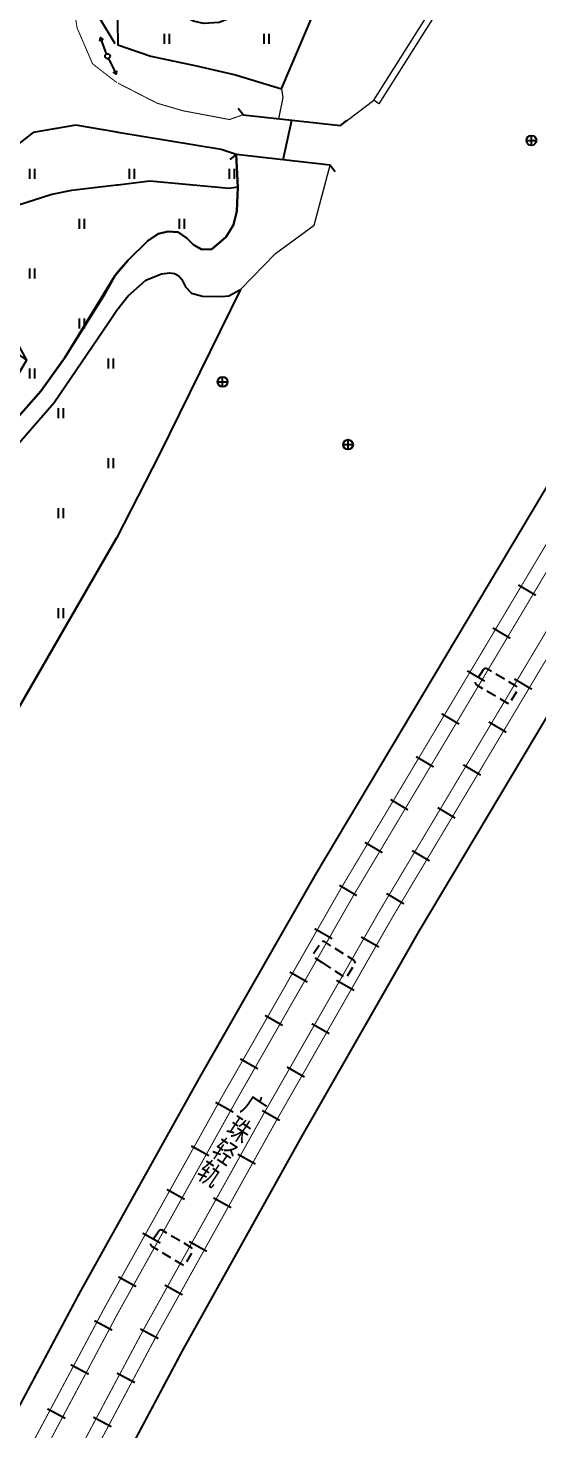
# Model space of a CAD drawing. Extents: x 396500 to 398250, y 1005980 to 1008200.
# Drawn here: x 396991.1 to 397042.1, y 1006753.2 to 1006893.6 of the extents above; entities that cross this region are included whole.
import ezdxf

# ---------------------------------------------------------------- set-up
doc = ezdxf.new("R2010")
doc.units = 0
doc.header["$LTSCALE"] = 0.5
for name, pattern in [('X2', [10, 8, -2]), ('X3', [5, 4, -1]), ('X5', [3, 2, -1])]:
    doc.linetypes.add(name, pattern=pattern)
doc.layers.get('0').update_dxf_attribs({"linetype": 'CONTINUOUS'})
doc.layers.add('ASSIST', color=7, linetype='CONTINUOUS', plot=False)
for name, color, linetype in [('DLSS', 4, 'CONTINUOUS'), ('DMTZ', 3, 'CONTINUOUS'), ('GXYZ', 2, 'CONTINUOUS'), ('SXSS', 5, 'CONTINUOUS'), ('ZBTZ', 3, 'CONTINUOUS'), ('用地红线', 1, 'CONTINUOUS')]:
    doc.layers.add(name, color=color, linetype=linetype)
doc.styles.add('正等线体', font='simhei.ttf')
doc.linetypes.add('10421', pattern='A,2,[150,AAA.SHX,S=1,R=0,X=0,Y=1],1e-11', length=2)
doc.linetypes.add('10422', pattern='A,2,[150,AAA.SHX,S=1,R=0,X=0,Y=1],2,[177,AAA.SHX,S=1,R=0,X=0,Y=0.8],1e-09', length=4)
doc.linetypes.add('833', pattern='A,2,[150,AAA.SHX,S=0.8,R=0,X=0,Y=0.8],2,[150,AAA.SHX,S=2,R=0,X=0,Y=2],1e-11', length=4)

# ---------------------------------------------------------------- blocks, each defined once
blk = doc.blocks.new('gc170')
at = {"linetype": 'Continuous'}
blk.add_circle((0, 0), 0.5, dxfattribs=at)
blk = doc.blocks.new('gc013b')
at = {"linetype": 'Continuous'}
blk.add_line((0.5, 0), (4, 0), dxfattribs=at)
at = {"linetype": 'Continuous', "flags": 128}
blk.add_lwpolyline([(3.39, 0.35), (4, 0), (3.39, -0.35)], dxfattribs=at)
blk = doc.blocks.new('gc121')
for p, q in [((-0.5, -1), (-0.5, 1)), ((0.5, -1), (0.5, 1))]:
    blk.add_line(p, q)
blk = doc.blocks.new('gc043')
for p, q in [((-1, 0), (1, 0)), ((0, -1), (0, 1))]:
    blk.add_line(p, q)
blk.add_circle((0, 0), 1)

msp = doc.modelspace()

# ---------------------------------------------------------------- linework, layer by layer
at = {"layer": 'ASSIST', "linetype": 'Continuous', "flags": 128}
for points in [[(397000, 1006883.14), (396995.9, 1006883.84), (396994.73, 1006883.64), (396991.63, 1006883.11), (396989.04, 1006881.12), (396981.52, 1006869.78), (396990.37, 1006860.71), (396990.94, 1006860.31), (396984.31, 1006848.98), (396986.28, 1006850.54), (396988.51, 1006852.91), (396989.69, 1006854.16), (396992.37, 1006857.2), (396994.77, 1006860.52), (396999.78, 1006868.75), (397000, 1006869)], [(397000, 1006869), (397001.14, 1006870.32), (397003.1, 1006872.26), (397004.14, 1006872.96), (397005.09, 1006873.19), (397006.14, 1006873.14), (397006.99, 1006872.54), (397007.65, 1006871.86), (397008.51, 1006871.4), (397009.49, 1006871.42), (397010.95, 1006872.68), (397011.66, 1006873.87), (397012, 1006875.24), (397012.09, 1006877.64), (397011.93, 1006880.9), (397010.43, 1006881.42), (397002.52, 1006882.72), (397000.1, 1006883.12), (397000, 1006883.14)], [(397000, 1006865.31), (397001.13, 1006866.77), (397002.9, 1006868.33), (397004.45, 1006868.95), (397005.28, 1006869.07), (397005.75, 1006869.01), (397006.2, 1006868.76), (397006.49, 1006868.41), (397006.87, 1006867.67), (397007.46, 1006867.02), (397008.56, 1006866.73), (397010.44, 1006866.69), (397011.19, 1006866.77), (397012.36, 1006867.38), (397004.23, 1006850.85), (397000, 1006842.57)], [(396971.57, 1006800), (396969.43, 1006801.1), (396969.78, 1006807.32), (396970.28, 1006812.51), (396970.85, 1006817.04), (396971.91, 1006823.03), (396972.71, 1006825.8), (396984.69, 1006846.73), (396985.67, 1006847.93), (396989.07, 1006850.73), (396993.73, 1006856.07), (396999.18, 1006864.13), (397000, 1006865.31)], [(397000, 1006842.57), (396975.74, 1006800.5), (396975.16, 1006800)]]:
    msp.add_lwpolyline(points, dxfattribs=at)
at = {"layer": 'DLSS', "linetype": 'Continuous'}
for p, q in [((397012.63, 1006884.87), (397012.12, 1006885.5)), ((397012.63, 1006884.87), (397022.39, 1006883.82)), ((397016.63, 1006880.38), (397017.51, 1006884.35)), ((397022.39, 1006883.82), (397023.02, 1006884.33)), ((397011.93, 1006880.9), (397011.3, 1006880.41)), ((397021.34, 1006879.85), (397011.93, 1006880.9)), ((397021.34, 1006879.85), (397021.84, 1006879.22))]:
    msp.add_line(p, q, dxfattribs=at)
at = {"layer": 'DLSS', "linetype": 'Continuous', "const_width": 0.2, "elevation": -27.35, "flags": 128}
for points in [[(397145.07, 1007000), (397142.24, 1006996.07), (397122.82, 1006969.43), (397104.02, 1006942.38), (397084.53, 1006913.36), (397067.91, 1006887.66), (397045.23, 1006851.35), (397019.98, 1006808.99), (397014.84, 1006800)], [(397028.44, 1006800), (397030.17, 1006803.04), (397055.31, 1006845.2), (397077.87, 1006881.33), (397094.38, 1006906.86), (397113.76, 1006935.72), (397132.44, 1006962.59), (397151.8, 1006989.14), (397159.62, 1007000)], [(397014.84, 1006800), (397008.18, 1006788.33), (397000, 1006773.64)], [(397000, 1006748.81), (397006.63, 1006761.28), (397018.46, 1006782.53), (397028.44, 1006800)], [(397000, 1006773.64), (396996.26, 1006766.92), (396973.11, 1006723.4), (396950.96, 1006679.26), (396914.81, 1006600.01), (396914.8, 1006600)]]:
    msp.add_lwpolyline(points, dxfattribs=at)
at = {"layer": 'DLSS', "color": 7, "linetype": 'X2', "const_width": 0.1, "elevation": -27.35, "flags": 128}
for points in [[(397148.65, 1007000), (397144.59, 1006994.37), (397125.18, 1006967.75), (397106.41, 1006940.74), (397086.95, 1006911.76), (397070.36, 1006886.1), (397047.71, 1006849.84), (397022.48, 1006807.53), (397018.18, 1006800)], [(397024.98, 1006800), (397027.58, 1006804.55), (397052.75, 1006846.76), (397075.34, 1006882.93), (397091.88, 1006908.51), (397111.29, 1006937.41), (397129.99, 1006964.33), (397149.37, 1006990.9), (397155.92, 1007000)], [(397018.18, 1006800), (397010.7, 1006786.9), (397000, 1006767.68)], [(397000, 1006755.2), (397004, 1006762.71), (397015.85, 1006784), (397024.98, 1006800)], [(397000, 1006767.68), (396998.81, 1006765.54), (396975.69, 1006722.07), (396953.57, 1006678.01), (396917.99, 1006600)], [(396924.48, 1006600), (396925.04, 1006601.24), (396958.9, 1006675.46), (396980.94, 1006719.36), (397000, 1006755.2)]]:
    msp.add_lwpolyline(points, dxfattribs=at)
at = {"layer": 'DLSS', "linetype": 'X2', "const_width": 0.1, "elevation": -27.35, "flags": 128}
for points in [[(397150.41, 1007000), (397145.75, 1006993.52), (397126.35, 1006966.92), (397107.6, 1006939.93), (397088.15, 1006910.97), (397071.57, 1006885.33), (397048.93, 1006849.09), (397023.72, 1006806.8), (397019.84, 1006800)], [(397023.33, 1006800), (397026.34, 1006805.27), (397051.52, 1006847.51), (397074.13, 1006883.7), (397090.68, 1006909.3), (397110.1, 1006938.22), (397128.82, 1006965.16), (397148.21, 1006991.74), (397154.16, 1007000)], [(397019.84, 1006800), (397011.95, 1006786.2), (397000.07, 1006764.85), (397000, 1006764.72)], [(397000, 1006758.26), (397002.74, 1006763.4), (397014.6, 1006784.71), (397023.33, 1006800)], [(397000, 1006764.72), (396976.97, 1006721.41), (396954.87, 1006677.39), (396919.57, 1006600)], [(396922.9, 1006600), (396923.74, 1006601.83), (396957.61, 1006676.08), (396979.66, 1006720.02), (397000, 1006758.26)]]:
    msp.add_lwpolyline(points, dxfattribs=at)
at = {"layer": 'DLSS', "linetype": 'Continuous', "flags": 128}
for points, const_width in [([(397000, 1006888.1), (396997.57, 1006889.98), (396996.02, 1006893.57), (396995.59, 1006896.29), (396995.84, 1006898.27), (396996.58, 1006900.27), (396997.72, 1006902.74), (397000, 1006905.31)], 0.1), ([(396959.21, 1006806.33), (396952.83, 1006806.35), (396950.31, 1006806.47), (396949.49, 1006806.91), (396949.59, 1006807.61), (396951.79, 1006814.44), (396956.25, 1006826.74), (396967.52, 1006846.78), (396977.58, 1006863.82), (396989.04, 1006881.12), (396991.63, 1006883.11), (396995.9, 1006883.84), (397000, 1006883.14)], 0.1), ([(397041.93, 1006836.77), (397040.18, 1006837.81)], 0.2), ([(397039.37, 1006832.47), (397037.62, 1006833.51)], 0.2), ([(397036.81, 1006828.18), (397035.06, 1006829.22)], 0.2), ([(397039.78, 1006828.4), (397041.53, 1006827.36)], 0.2), ([(397034.25, 1006823.88), (397032.5, 1006824.92)], 0.2), ([(397037.22, 1006824.1), (397038.97, 1006823.06)], 0.2), ([(397031.69, 1006819.59), (397029.94, 1006820.63)], 0.2), ([(397034.66, 1006819.81), (397036.41, 1006818.77)], 0.2), ([(397029.13, 1006815.29), (397027.38, 1006816.34)], 0.2), ([(397032.1, 1006815.52), (397033.85, 1006814.47)], 0.2), ([(397026.57, 1006811), (397024.82, 1006812.04)], 0.2), ([(397029.54, 1006811.22), (397031.29, 1006810.18)], 0.2), ([(397024.01, 1006806.7), (397022.26, 1006807.75)], 0.2), ([(397026.98, 1006806.93), (397028.73, 1006805.88)], 0.2), ([(397021.55, 1006802.39), (397019.78, 1006803.4)], 0.2), ([(397024.45, 1006802.57), (397026.22, 1006801.56)], 0.2), ([(397019.07, 1006798.05), (397017.3, 1006799.06)], 0.2), ([(397021.97, 1006798.23), (397023.74, 1006797.22)], 0.2), ([(397016.59, 1006793.71), (397014.82, 1006794.72)], 0.2), ([(397019.5, 1006793.89), (397021.26, 1006792.88)], 0.2), ([(397014.11, 1006789.36), (397012.34, 1006790.37)], 0.2), ([(397017.02, 1006789.55), (397018.78, 1006788.54)], 0.2), ([(397011.65, 1006785.03), (397009.87, 1006786.02)], 0.2), ([(397014.54, 1006785.2), (397016.3, 1006784.19)], 0.2), ([(397009.22, 1006780.66), (397007.44, 1006781.65)], 0.2), ([(397012.09, 1006780.82), (397013.87, 1006779.83)], 0.2), ([(397006.78, 1006776.3), (397005.01, 1006777.29)], 0.2), ([(397009.66, 1006776.45), (397011.44, 1006775.46)], 0.2), ([(397004.35, 1006771.93), (397002.57, 1006772.92)], 0.2), ([(397007.23, 1006772.08), (397009, 1006771.09)], 0.2), ([(397001.92, 1006767.56), (397000.14, 1006768.55)], 0.2), ([(397004.79, 1006767.72), (397006.57, 1006766.73)], 0.2), ([(396999.53, 1006763.2), (396997.74, 1006764.16)], 0.2), ([(397002.35, 1006763.32), (397004.15, 1006762.36)], 0.2), ([(396997.18, 1006758.79), (396995.39, 1006759.74)], 0.2), ([(397000, 1006758.9), (397001.8, 1006757.95)], 0.2), ([(396994.84, 1006754.37), (396993.04, 1006755.33)], 0.2), ([(396997.65, 1006754.49), (396999.45, 1006753.53)], 0.2)]:
    msp.add_lwpolyline(points, dxfattribs=dict(at, const_width=const_width))
at = {"layer": 'DLSS', "linetype": 'X3', "const_width": 0.1, "flags": 128}
msp.add_lwpolyline([(397012.6, 1006884.88), (397011.27, 1006884.41), (397006.6, 1006885.29), (397004.01, 1006886.05), (397000.1, 1006888.06)], dxfattribs=at)
at = {"layer": 'DLSS', "linetype": 'Continuous', "flags": 128}
msp.add_lwpolyline([(397000, 1006883.14, 0.1, 0.1, 0), (397000.1, 1006883.12, 0.1, 0.1, 0), (397003.74, 1006882.52, 0.1, 0.1, 0), (397010.43, 1006881.42, 0.1, 0.1, 0), (397011.93, 1006880.9, 0, 0, 0)], format="xyseb", dxfattribs=at)
at = {"layer": 'DLSS', "linetype": 'X5', "flags": 128}
for points, elevation in [([(397036.67, 1006829.33), (397035.87, 1006828.12, 0.393156), (397036.04, 1006827.79), (397039.1, 1006825.97), (397039.21, 1006825.94), (397039.36, 1006826.04), (397040.11, 1006827.33), (397040.14, 1006827.44), (397040.06, 1006827.61), (397039.97, 1006827.68), (397037.01, 1006829.41, 0.399848)], 14.66), ([(397004.18, 1006773.12), (397003.38, 1006771.91, 0.393156), (397003.54, 1006771.58), (397006.59, 1006769.74), (397006.7, 1006769.71), (397006.85, 1006769.81), (397007.62, 1006771.09), (397007.64, 1006771.2), (397007.56, 1006771.38), (397007.48, 1006771.45), (397004.52, 1006773.2, 0.399848)], 14.47)]:
    msp.add_lwpolyline(points, format="xyb", close=True, dxfattribs=dict(at, elevation=elevation))
at = {"layer": 'DLSS', "linetype": 'X5', "elevation": 14.72, "flags": 128}
msp.add_lwpolyline([(397023.86, 1006800), (397023.86, 1006800), (397023.79, 1006800.18), (397023.7, 1006800.25), (397020.8, 1006802.08, 0.399848), (397020.46, 1006802.01), (397019.62, 1006800.82, 0.393156), (397019.77, 1006800.49), (397020.54, 1006800)], format="xyb", dxfattribs=at)
msp.add_lwpolyline([(397020.54, 1006800), (397022.77, 1006798.57), (397022.88, 1006798.54), (397023.03, 1006798.64), (397023.83, 1006799.89), (397023.86, 1006800)], dxfattribs=at)
at = {"layer": 'DMTZ', "linetype": '10422', "lineweight": 0}
for points in [[(397103.25, 1007000), (397103.22, 1006999.96), (397101.44, 1006997.52), (397091.02, 1006982.96), (397055.53, 1006930.97), (397047.84, 1006919.38), (397040.59, 1006908.5), (397041.34, 1006907.99), (397038.4, 1006903.71), (397037.68, 1006904.17), (397026.21, 1006885.98), (397025.72, 1006886.36)], [(397022.39, 1006883.82), (397025.72, 1006886.36), (397037.5, 1006905.02), (397038.29, 1006904.48), (397039.03, 1006905.42)], [(397000, 1006842.57), (397004.23, 1006850.85), (397012.36, 1006867.38), (397015.86, 1006871.01), (397019.75, 1006873.83), (397021.34, 1006879.85)]]:
    msp.add_lwpolyline(points, dxfattribs=at)
at = {"layer": 'DMTZ', "linetype": '10421', "flags": 128}
msp.add_lwpolyline([(397000, 1006899.03), (396998.48, 1006899.83), (396998.06, 1006899.43), (396997.02, 1006897.31), (396997.51, 1006896.15), (396998.23, 1006894.64), (396999.78, 1006892.01)], dxfattribs=at)
at = {"layer": 'DMTZ', "linetype": '10421', "lineweight": 0}
msp.add_lwpolyline([(397000.1, 1006891.89), (397003.41, 1006890.74), (397007.96, 1006889.79), (397011.87, 1006888.87), (397016.48, 1006887.49), (397016.62, 1006886.61), (397016.16, 1006884.49)], dxfattribs=at)
at = {"layer": 'DMTZ', "linetype": '10421'}
for points in [[(397011.93, 1006880.9), (397012.09, 1006877.64), (397011.25, 1006877.5), (397003.31, 1006878.24), (397000.1, 1006877.84), (397000, 1006877.83)], [(397000, 1006877.83), (396995.45, 1006877.31), (396993.5, 1006876.89), (396990.05, 1006875.8), (396988.34, 1006873.32), (396987.56, 1006871.08), (396987.31, 1006869.13), (396987.78, 1006867.21), (396989.23, 1006863.48), (396990.94, 1006860.31)]]:
    msp.add_lwpolyline(points, dxfattribs=at)
at = {"layer": 'DMTZ', "linetype": '10422', "flags": 128}
msp.add_lwpolyline([(396975.16, 1006800), (396975.74, 1006800.5), (397000, 1006842.57)], dxfattribs=at)
at = {"layer": 'SXSS', "linetype": '833', "lineweight": 0, "flags": 128}
msp.add_lwpolyline([(397024.76, 1006914.51), (397023.76, 1006910.54), (397022.53, 1006906.98), (397022.3, 1006906.07), (397022.47, 1006905.6), (397022.75, 1006905.33), (397023.54, 1006904.68), (397023.57, 1006904.48), (397023.47, 1006903.96), (397016.48, 1006887.49)], dxfattribs=at)
at = {"layer": 'SXSS', "linetype": '833', "flags": 128}
for points in [[(397012.09, 1006877.64), (397012, 1006875.24), (397011.66, 1006873.87), (397010.95, 1006872.68), (397009.49, 1006871.42), (397008.51, 1006871.4), (397007.65, 1006871.86), (397006.99, 1006872.54), (397006.14, 1006873.14), (397005.09, 1006873.19), (397004.14, 1006872.96), (397003.1, 1006872.26), (397001.14, 1006870.32), (397000, 1006869.03)], [(397000, 1006869.03), (396999.78, 1006868.75), (396998.65, 1006866.72), (396994.77, 1006860.52), (396992.37, 1006857.2), (396989.69, 1006854.16), (396986.28, 1006850.54), (396984.31, 1006848.98)], [(397000, 1006865.31), (397001.13, 1006866.77), (397002.9, 1006868.33), (397004.45, 1006868.95), (397005.28, 1006869.07), (397005.75, 1006869.01), (397006.2, 1006868.76), (397006.49, 1006868.41), (397006.87, 1006867.67), (397007.46, 1006867.02), (397008.56, 1006866.73), (397010.44, 1006866.69), (397011.19, 1006866.77), (397012.36, 1006867.38)], [(396969.43, 1006801.1), (396969.48, 1006802.09), (396969.78, 1006807.32), (396970.28, 1006812.51), (396970.85, 1006817.04), (396971.91, 1006823.03), (396972.71, 1006825.8), (396984.69, 1006846.73), (396985.67, 1006847.93), (396989.07, 1006850.73), (396993.73, 1006856.07), (396999.18, 1006864.13), (397000, 1006865.31)]]:
    msp.add_lwpolyline(points, dxfattribs=at)
at = {"layer": 'ZBTZ', "linetype": 'Continuous', "flags": 128}
msp.add_lwpolyline([(397023.54, 1006904.68), (397022.75, 1006905.33), (397022.47, 1006905.6), (397022.3, 1006906.07), (397022.53, 1006906.98), (397023.76, 1006910.54), (397024.76, 1006914.51), (397019.6, 1006906.65), (397012.04, 1006894.83), (397010.25, 1006894.11), (397008.67, 1006894.01), (397007.66, 1006894.27), (397006.23, 1006894.95), (397000.31, 1006898.88), (397000, 1006899.03), (397000.1, 1006891.89), (397003.41, 1006890.74), (397007.96, 1006889.79), (397011.87, 1006888.87), (397016.48, 1006887.49), (397023.47, 1006903.96), (397023.57, 1006904.48)], close=True, dxfattribs=at)
at = {"layer": '用地红线', "linetype": 'Continuous', "const_width": 0.3, "flags": 128}
msp.add_lwpolyline([(396896.97, 1006409.31, -0.090189), (397228.69, 1007024.03), (397387.8, 1007222.91), (397401.3, 1007212.11), (397426.33, 1007243.38), (397412.82, 1007254.19), (397549.49, 1007427.16), (397597.06, 1007408.49), (397590.11, 1007392.96), (397593.63, 1007391.18), (397580.3, 1007365.5), (397677.78, 1007288.14), (397658.98, 1007180.18), (397680.1, 1007163.58), (397691.21, 1007135.06, -0.057003), (397648.05, 1007084.95), (397357.5, 1006816.5, 0.141668), (397271.32, 1006673.86), (397185.66, 1006354.4)], format="xyb", dxfattribs=at)

# ---------------------------------------------------------------- block references
at = {"layer": 'GXYZ', "color": 6, "linetype": 'Continuous', "yscale": 0.5}
for xscale, rotation in [(0.4999999999999999, 110.9829681823095), (0.5, 295.3285302635181), (0.5, 295.3285302635181)]:
    msp.add_blockref('gc013b', (396999.06, 1006890.75), dxfattribs=dict(at, xscale=xscale, rotation=rotation))
at = {"layer": 'GXYZ', "color": 6, "linetype": 'Continuous', "xscale": 0.5, "yscale": 0.5}
msp.add_blockref('gc170', (396999.06, 1006890.75), dxfattribs=at)
at = {"layer": 'GXYZ', "linetype": 'Continuous', "xscale": 0.5, "yscale": 0.5}
for p in [(397041.48, 1006882.32, 15.39), (397023.13, 1006851.86, 14.88)]:
    msp.add_blockref('gc043', p, dxfattribs=at)
at = {"layer": 'GXYZ', "linetype": 'Continuous', "xscale": 0.5, "yscale": 0.5, "zscale": 0.5}
msp.add_blockref('gc043', (397010.58, 1006858.15), dxfattribs=at)
at = {"layer": 'ZBTZ', "linetype": 'Continuous', "xscale": 0.5, "yscale": 0.5}
for p in [(397005, 1006892.49), (397015, 1006892.49), (396991.52, 1006878.98), (397001.52, 1006878.98), (397011.52, 1006878.98), (396996.52, 1006873.98), (397006.52, 1006873.98), (396991.52, 1006868.98), (396996.52, 1006863.98), (396999.42, 1006860), (396991.52, 1006858.98), (396994.42, 1006855), (396999.42, 1006850), (396994.42, 1006845), (396994.42, 1006835)]:
    msp.add_blockref('gc121', p, dxfattribs=at)

# ---------------------------------------------------------------- texts
at = {"layer": 'DLSS', "linetype": 'Continuous', "insert": (397013.4, 1006786.94), "char_height": 2, "width": 0.8, "attachment_point": 1, "rotation": 326.1236, "line_spacing_factor": 0.8, "style": '正等线体'}
msp.add_mtext('{\\W0.8;广珠轻轨}', dxfattribs=at)

doc.saveas('drawing.dxf')
